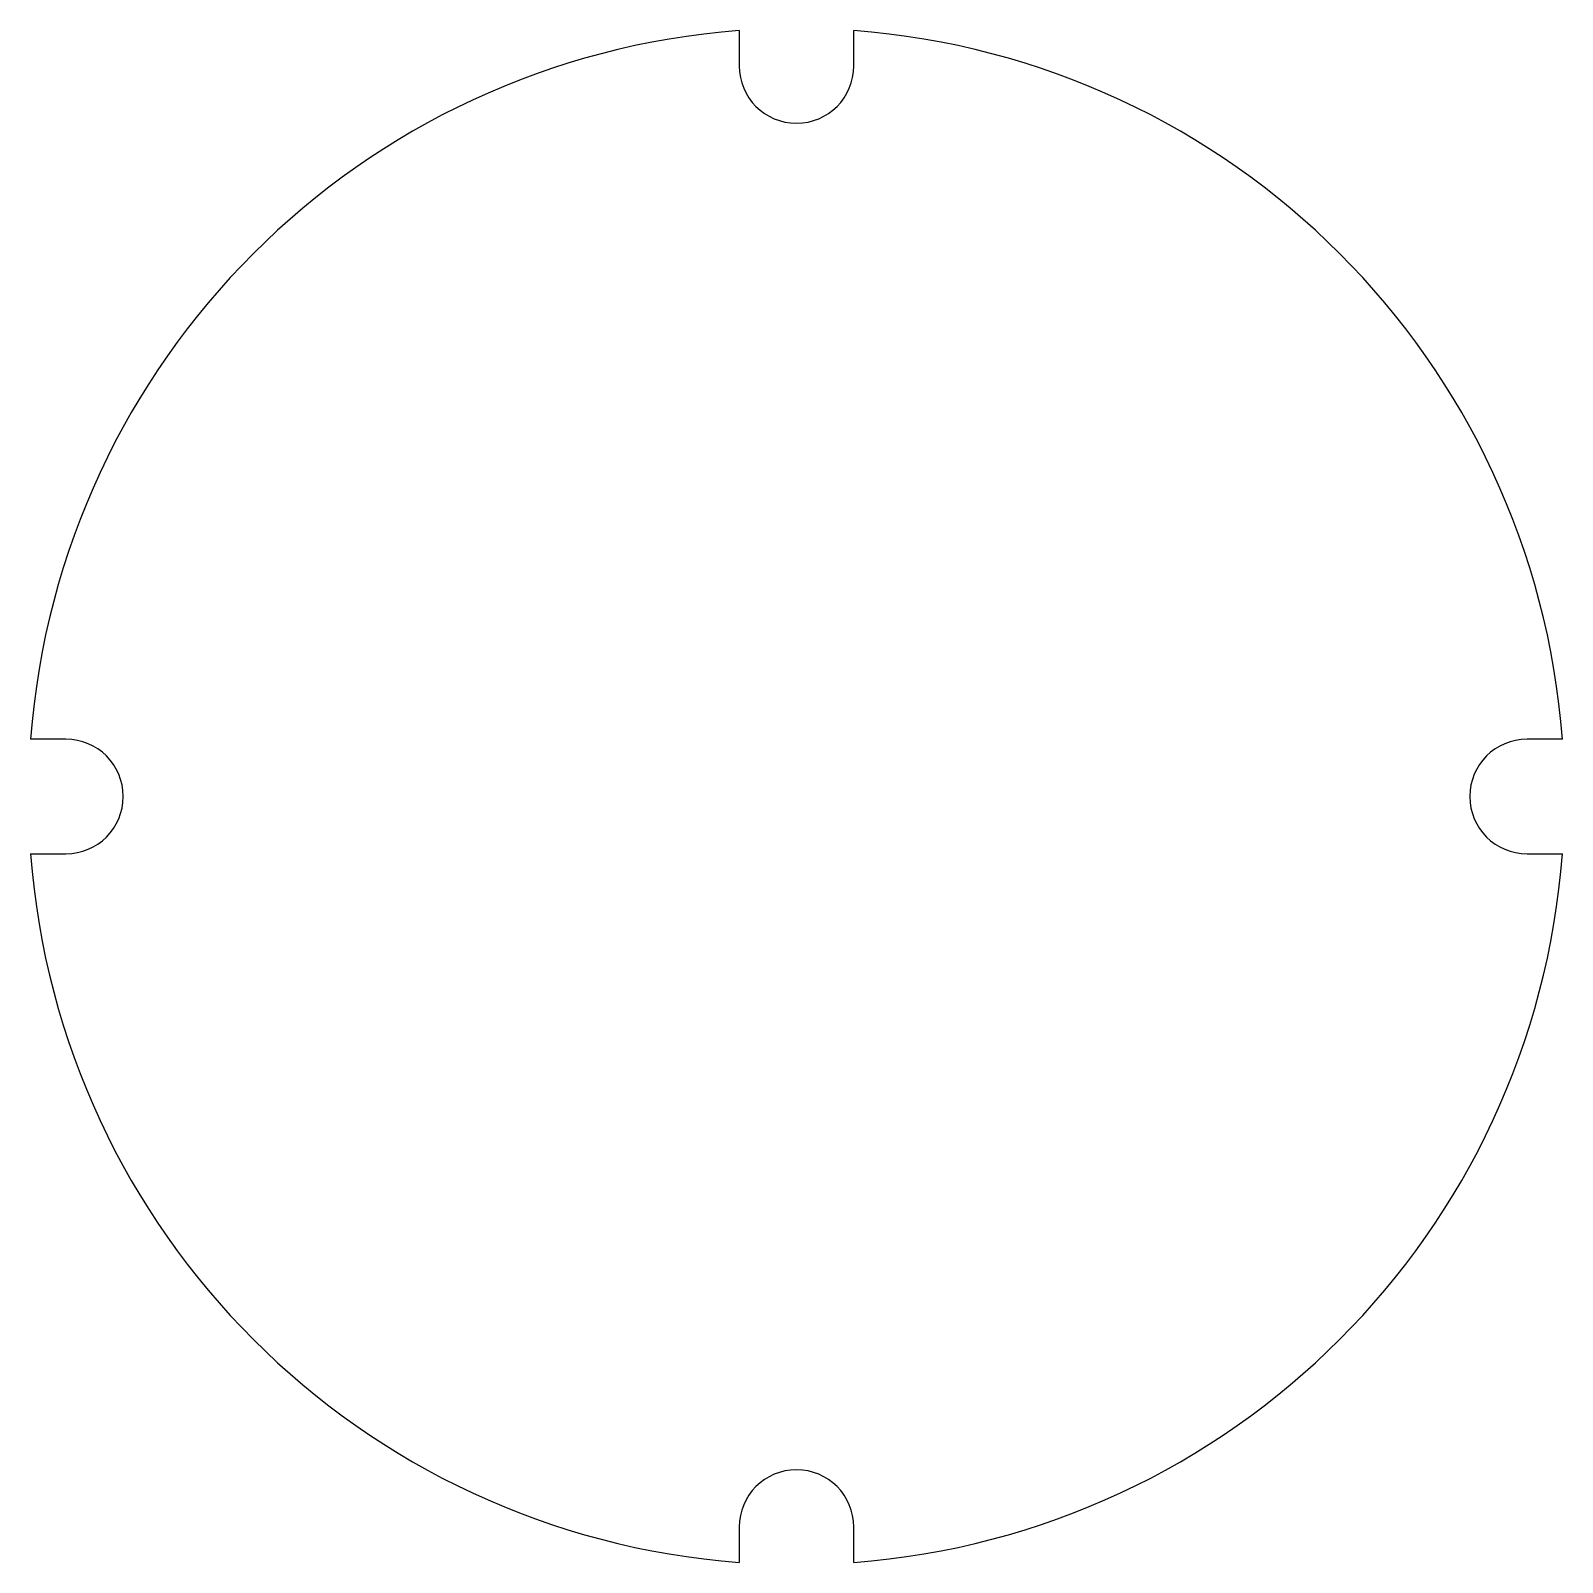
# Model space of a CAD drawing. Header units: millimetres. Extents: x 0.1 to 66.9, y 0.1 to 66.9.
import ezdxf

# ---------------------------------------------------------------- set-up
doc = ezdxf.new("R2010")
doc.units = ezdxf.units.MM
doc.header["$LTSCALE"] = 30.734
doc.layers.get('0').update_dxf_attribs({"linetype": 'CONTINUOUS'})

msp = doc.modelspace()

# ---------------------------------------------------------------- linework, layer by layer
at = {"color": 7, "linetype": 'CONTINUOUS'}
for p, q in [((31, 66.907), (31, 65.368)), ((36, 65.368), (36, 66.907)), ((1.632, 36), (0.093, 36)), ((66.907, 36), (65.368, 36)), ((0.093, 31), (1.632, 31)), ((65.368, 31), (66.907, 31)), ((31, 1.632), (31, 0.093)), ((36, 0.093), (36, 1.632))]:
    msp.add_line(p, q, dxfattribs=at)
for centre, radius, start, end in [((33.5, 33.5), 33.5, 94.27978, 175.72022), ((33.5, 33.5), 33.5, 4.27978, 85.72022), ((33.5, 65.368), 2.5, 180, 360), ((1.632, 33.5), 2.5, 270, 90), ((65.368, 33.5), 2.5, 90, 270), ((33.5, 33.5), 33.5, 184.27978, 265.72022), ((33.5, 33.5), 33.5, 274.27978, 355.72022), ((33.5, 1.632), 2.5, 0, 180)]:
    msp.add_arc(centre, radius, start, end, dxfattribs=at)

doc.saveas('drawing.dxf')
